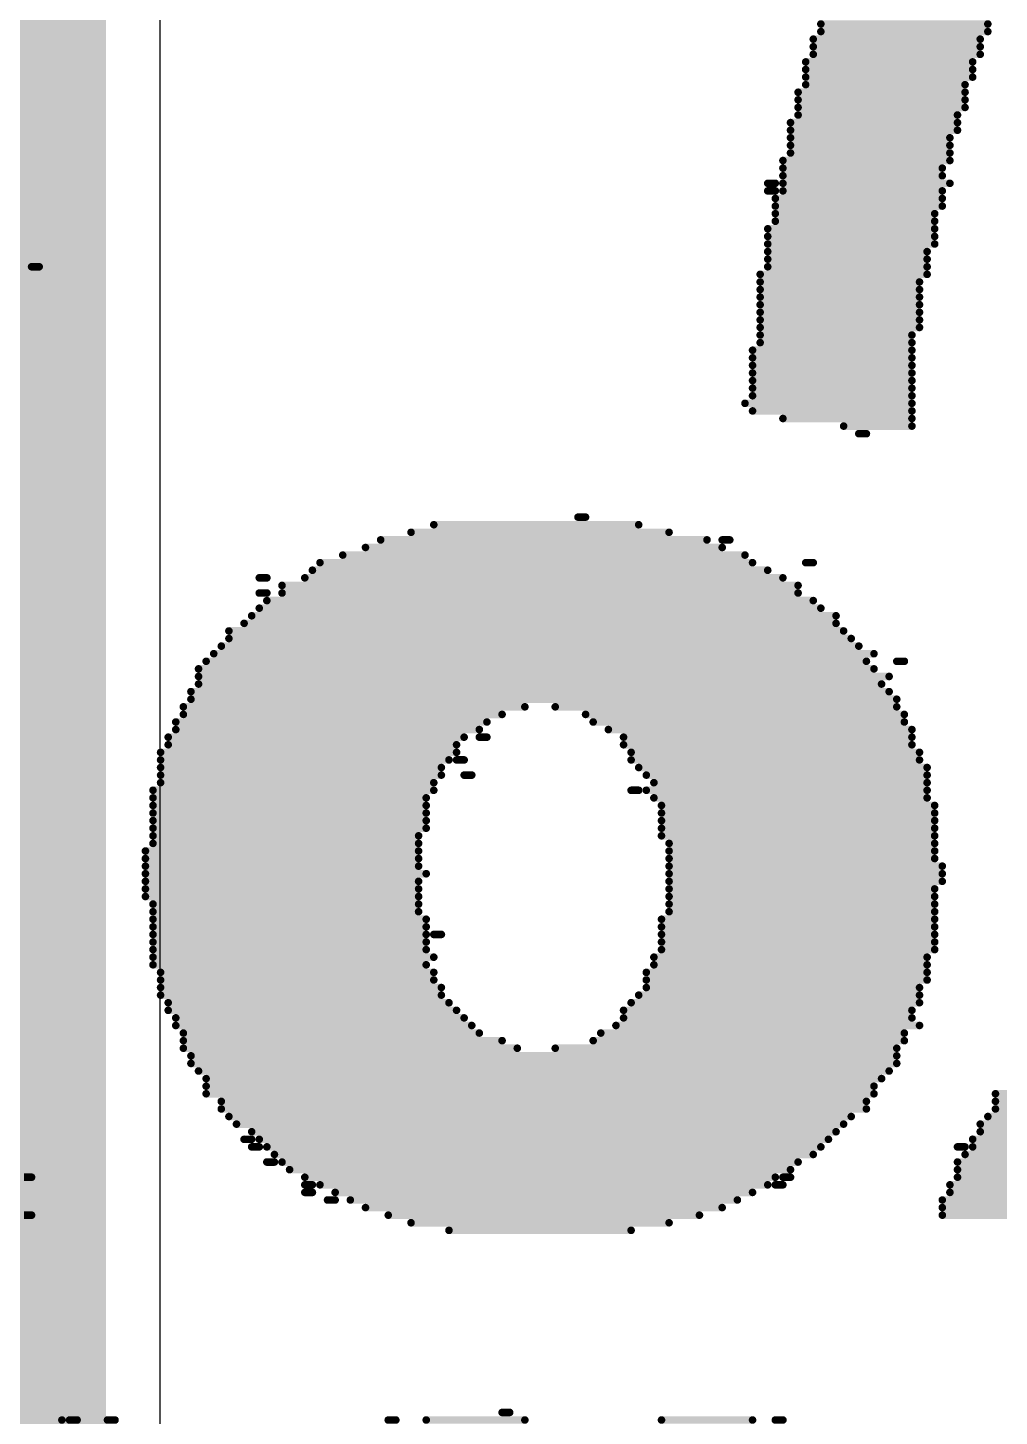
# Model space of a CAD drawing. Header units: millimetres. Extents: x -6 to 194, y -120 to 229.
# Drawn here: x 32.639 to 35.89, y 130.086 to 134.734 of the extents above; entities that cross this region are included whole.
import ezdxf

# ---------------------------------------------------------------- set-up
doc = ezdxf.new("R2010")
doc.units = ezdxf.units.MM
doc.layers.add('BottomOverlay', color=54, linetype='Continuous')
doc.layers.add('TopLayer', color=1, linetype='Continuous')

msp = doc.modelspace()

# ---------------------------------------------------------------- hatches: boundary and pattern name
at = {"layer": 'TopLayer'}
msp.add_hatch(color=1, dxfattribs=at).paths.add_polyline_path([(28.6512, 36.0934), (32.9007, 36.0934), (32.9007, 153.3684), (28.6512, 153.3684)])

# ---------------------------------------------------------------- linework, layer by layer
at = {"layer": 'BottomOverlay', "const_width": 0.0254}
for points in [[(35.2933, 134.747), (35.8521, 134.747)], [(35.2679, 134.6962), (35.8267, 134.6962)], [(35.2933, 134.7216), (35.8521, 134.7216)], [(35.2679, 134.6708), (35.8267, 134.6708)], [(35.2425, 134.62), (35.8013, 134.62)], [(35.2679, 134.6454), (35.8267, 134.6454)], [(35.2425, 134.5946), (35.8013, 134.5946)], [(35.2425, 134.5692), (35.8013, 134.5692)], [(35.2171, 134.5184), (35.7759, 134.5184)], [(35.2425, 134.5438), (35.7759, 134.5438)], [(35.2171, 134.493), (35.7759, 134.493)], [(35.2171, 134.4676), (35.7759, 134.4676)], [(35.1917, 134.4168), (35.7505, 134.4168)], [(35.2171, 134.4422), (35.7505, 134.4422)], [(35.1917, 134.3914), (35.7505, 134.3914)], [(35.1917, 134.366), (35.7251, 134.366)], [(35.1917, 134.3406), (35.7251, 134.3406)], [(35.1663, 134.2898), (35.7251, 134.2898)], [(35.1917, 134.3152), (35.7251, 134.3152)], [(35.1663, 134.2644), (35.6997, 134.2644)], [(35.1663, 134.239), (35.6997, 134.239)], [(35.1155, 134.2136), (35.1409, 134.2136)], [(35.1155, 134.1882), (35.1409, 134.1882)], [(35.1663, 134.2136), (35.7251, 134.2136)], [(35.1663, 134.1882), (35.6997, 134.1882)], [(35.1409, 134.1628), (35.6997, 134.1628)], [(35.1409, 134.1374), (35.6997, 134.1374)], [(35.1409, 134.112), (35.6743, 134.112)], [(35.1155, 134.0612), (35.6743, 134.0612)], [(35.1409, 134.0866), (35.6743, 134.0866)], [(35.1155, 134.0358), (35.6743, 134.0358)], [(35.1155, 134.0104), (35.6743, 134.0104)], [(35.1155, 133.985), (35.6489, 133.985)], [(35.1155, 133.9596), (35.6489, 133.9596)], [(32.6517, 133.9342), (32.6771, 133.9342)], [(35.0901, 133.9088), (35.6489, 133.9088)], [(35.1155, 133.9342), (35.6489, 133.9342)], [(35.0901, 133.8834), (35.6235, 133.8834)], [(35.0901, 133.858), (35.6235, 133.858)], [(35.0901, 133.8326), (35.6235, 133.8326)], [(35.0901, 133.8072), (35.6235, 133.8072)], [(35.0901, 133.7818), (35.6235, 133.7818)], [(35.0901, 133.7564), (35.6235, 133.7564)], [(35.0901, 133.731), (35.6235, 133.731)], [(35.0901, 133.7056), (35.5981, 133.7056)], [(35.0901, 133.6802), (35.5981, 133.6802)], [(35.0647, 133.6548), (35.5981, 133.6548)], [(35.0647, 133.6294), (35.5981, 133.6294)], [(35.0647, 133.604), (35.5981, 133.604)], [(35.0647, 133.5786), (35.5981, 133.5786)], [(35.0647, 133.5532), (35.5981, 133.5532)], [(35.0647, 133.5278), (35.5981, 133.5278)], [(35.0647, 133.5024), (35.5981, 133.5024)], [(35.0393, 133.477), (35.5981, 133.477)], [(35.0647, 133.4516), (35.5981, 133.4516)], [(35.1663, 133.4262), (35.5981, 133.4262)], [(35.3695, 133.4008), (35.5981, 133.4008)], [(35.4203, 133.3754), (35.4457, 133.3754)], [(33.9979, 133.0706), (34.6837, 133.0706)], [(34.4805, 133.096), (34.5059, 133.096)], [(33.8201, 133.0198), (34.9123, 133.0198)], [(33.9217, 133.0452), (34.7853, 133.0452)], [(34.9631, 133.0198), (34.9885, 133.0198)], [(33.7693, 132.9944), (34.9631, 132.9944)], [(33.6169, 132.9436), (35.0647, 132.9436)], [(33.6931, 132.969), (35.0393, 132.969)], [(35.2425, 132.9436), (35.2679, 132.9436)], [(33.4137, 132.8928), (33.4391, 132.8928)], [(33.5661, 132.8928), (35.1663, 132.8928)], [(33.5915, 132.9182), (35.1155, 132.9182)], [(33.4137, 132.842), (33.4391, 132.842)], [(33.4899, 132.8674), (35.2171, 132.8674)], [(33.4899, 132.842), (35.2171, 132.842)], [(33.4137, 132.7912), (35.2933, 132.7912)], [(33.4391, 132.8166), (35.2679, 132.8166)], [(33.3629, 132.7404), (35.3441, 132.7404)], [(33.3883, 132.7658), (35.3441, 132.7658)], [(33.3121, 132.715), (35.3695, 132.715)], [(33.2867, 132.6642), (35.4203, 132.6642)], [(33.3121, 132.6896), (35.3949, 132.6896)], [(33.2359, 132.6134), (35.4457, 132.6134)], [(33.2613, 132.6388), (35.4711, 132.6388)], [(35.5473, 132.6134), (35.5727, 132.6134)], [(33.2105, 132.588), (35.4711, 132.588)], [(33.2105, 132.5626), (35.5219, 132.5626)], [(33.1851, 132.5118), (35.5219, 132.5118)], [(33.2105, 132.5372), (35.4965, 132.5372)], [(33.1851, 132.4864), (35.5473, 132.4864)], [(33.1597, 132.461), (34.3027, 132.461)], [(33.1597, 132.4356), (34.2265, 132.4356)], [(34.4043, 132.461), (35.5473, 132.461)], [(34.5059, 132.4356), (35.5727, 132.4356)], [(33.1343, 132.4102), (34.1757, 132.4102)], [(33.1343, 132.3848), (34.1503, 132.3848)], [(34.5313, 132.4102), (35.5727, 132.4102)], [(34.5821, 132.3848), (35.5981, 132.3848)], [(33.1089, 132.3594), (34.0995, 132.3594)], [(33.1089, 132.334), (34.0741, 132.334)], [(34.1503, 132.3594), (34.1757, 132.3594)], [(34.6329, 132.3594), (35.5981, 132.3594)], [(34.6329, 132.334), (35.5981, 132.334)], [(33.0835, 132.3086), (34.0741, 132.3086)], [(33.0835, 132.2832), (34.0487, 132.2832)], [(34.0741, 132.2832), (34.0995, 132.2832)], [(34.6583, 132.3086), (35.6235, 132.3086)], [(34.6583, 132.2832), (35.6235, 132.2832)], [(33.0835, 132.2578), (34.0233, 132.2578)], [(33.0835, 132.2324), (34.0233, 132.2324)], [(34.0995, 132.2324), (34.1249, 132.2324)], [(34.6837, 132.2578), (35.6489, 132.2578)], [(34.7091, 132.2324), (35.6489, 132.2324)], [(33.0835, 132.207), (33.9979, 132.207)], [(34.7345, 132.207), (35.6489, 132.207)], [(33.0581, 132.1816), (33.9979, 132.1816)], [(33.0581, 132.1562), (33.9725, 132.1562)], [(34.6583, 132.1816), (34.6837, 132.1816)], [(34.7091, 132.1816), (35.6489, 132.1816)], [(34.7345, 132.1562), (35.6489, 132.1562)], [(33.0581, 132.1308), (33.9725, 132.1308)], [(33.0581, 132.1054), (33.9725, 132.1054)], [(34.7599, 132.1308), (35.6743, 132.1308)], [(34.7599, 132.1054), (35.6743, 132.1054)], [(33.0581, 132.08), (33.9725, 132.08)], [(33.0581, 132.0546), (33.9725, 132.0546)], [(34.7599, 132.08), (35.6743, 132.08)], [(34.7599, 132.0546), (35.6743, 132.0546)], [(33.0581, 132.0292), (33.9471, 132.0292)], [(33.0581, 132.0038), (33.9471, 132.0038)], [(34.7599, 132.0292), (35.6743, 132.0292)], [(34.7853, 132.0038), (35.6743, 132.0038)], [(33.0327, 131.9784), (33.9471, 131.9784)], [(33.0327, 131.953), (33.9471, 131.953)], [(34.7853, 131.9784), (35.6743, 131.9784)], [(34.7853, 131.953), (35.6743, 131.953)], [(33.0327, 131.9276), (33.9471, 131.9276)], [(34.7853, 131.9276), (35.6997, 131.9276)], [(33.0327, 131.9022), (33.9725, 131.9022)], [(33.0327, 131.8768), (33.9471, 131.8768)], [(34.7853, 131.9022), (35.6997, 131.9022)], [(34.7853, 131.8768), (35.6997, 131.8768)], [(33.0327, 131.8514), (33.9471, 131.8514)], [(33.0327, 131.826), (33.9471, 131.826)], [(34.7853, 131.8514), (35.6743, 131.8514)], [(34.7853, 131.826), (35.6743, 131.826)], [(33.0581, 131.8006), (33.9471, 131.8006)], [(33.0581, 131.7752), (33.9471, 131.7752)], [(34.7853, 131.8006), (35.6743, 131.8006)], [(34.7853, 131.7752), (35.6743, 131.7752)], [(33.0581, 131.7498), (33.9725, 131.7498)], [(33.0581, 131.7244), (33.9725, 131.7244)], [(34.7599, 131.7498), (35.6743, 131.7498)], [(34.7599, 131.7244), (35.6743, 131.7244)], [(33.0581, 131.699), (33.9725, 131.699)], [(33.0581, 131.6736), (33.9725, 131.6736)], [(33.9979, 131.699), (34.0233, 131.699)], [(34.7599, 131.699), (35.6743, 131.699)], [(34.7599, 131.6736), (35.6743, 131.6736)], [(33.0581, 131.6482), (33.9725, 131.6482)], [(34.7599, 131.6482), (35.6743, 131.6482)], [(33.0581, 131.6228), (33.9979, 131.6228)], [(33.0581, 131.5974), (33.9725, 131.5974)], [(34.7345, 131.6228), (35.6489, 131.6228)], [(34.7345, 131.5974), (35.6489, 131.5974)], [(33.0835, 131.572), (33.9979, 131.572)], [(33.0835, 131.5466), (33.9979, 131.5466)], [(34.7091, 131.572), (35.6489, 131.572)], [(34.7091, 131.5466), (35.6489, 131.5466)], [(33.0835, 131.5212), (34.0233, 131.5212)], [(33.0835, 131.4958), (34.0233, 131.4958)], [(34.6837, 131.4958), (35.6235, 131.4958)], [(34.7091, 131.5212), (35.6235, 131.5212)], [(33.1089, 131.4704), (34.0487, 131.4704)], [(33.1089, 131.445), (34.0741, 131.445)], [(34.6329, 131.445), (35.5981, 131.445)], [(34.6583, 131.4704), (35.6235, 131.4704)], [(33.1343, 131.4196), (34.0995, 131.4196)], [(33.1343, 131.3942), (34.1249, 131.3942)], [(34.6075, 131.3942), (35.6235, 131.3942)], [(34.6329, 131.4196), (35.5981, 131.4196)], [(33.1597, 131.3688), (34.1503, 131.3688)], [(34.5567, 131.3688), (35.5727, 131.3688)], [(33.1597, 131.3434), (34.2265, 131.3434)], [(33.1597, 131.318), (34.2773, 131.318)], [(34.4043, 131.318), (35.5473, 131.318)], [(34.5313, 131.3434), (35.5727, 131.3434)], [(33.1851, 131.2926), (35.5473, 131.2926)], [(33.1851, 131.2672), (35.5473, 131.2672)], [(33.2105, 131.2418), (35.5219, 131.2418)], [(33.2359, 131.2164), (35.4965, 131.2164)], [(33.2359, 131.191), (35.4711, 131.191)], [(33.2359, 131.1656), (35.4711, 131.1656)], [(35.8775, 131.1656), (37.0459, 131.1656)], [(33.2867, 131.1402), (35.4457, 131.1402)], [(33.2867, 131.1148), (35.4457, 131.1148)], [(35.8775, 131.1402), (37.0205, 131.1402)], [(35.8775, 131.1148), (37.0205, 131.1148)], [(33.3121, 131.0894), (35.3949, 131.0894)], [(35.8521, 131.0894), (36.9951, 131.0894)], [(33.3375, 131.064), (35.3695, 131.064)], [(33.3883, 131.0386), (35.3441, 131.0386)], [(35.8267, 131.064), (36.9951, 131.064)], [(35.8267, 131.0386), (36.9697, 131.0386)], [(33.3629, 131.0132), (33.3883, 131.0132)], [(33.3883, 130.9878), (33.4137, 130.9878)], [(33.4137, 131.0132), (35.3187, 131.0132)], [(33.4391, 130.9878), (35.2933, 130.9878)], [(35.7505, 130.9878), (35.7759, 130.9878)], [(35.8013, 131.0132), (36.9697, 131.0132)], [(35.8013, 130.9878), (36.9443, 130.9878)], [(33.4391, 130.937), (33.4645, 130.937)], [(33.4645, 130.9624), (35.2679, 130.9624)], [(33.4899, 130.937), (35.2171, 130.937)], [(35.7505, 130.937), (36.9443, 130.937)], [(35.7759, 130.9624), (36.9189, 130.9624)], [(32.6263, 130.8862), (32.6517, 130.8862)], [(33.5153, 130.9116), (35.1917, 130.9116)], [(33.5661, 130.8862), (35.1409, 130.8862)], [(35.1663, 130.8862), (35.1917, 130.8862)], [(35.7505, 130.9116), (36.8935, 130.9116)], [(35.7505, 130.8862), (36.8935, 130.8862)], [(33.5661, 130.8608), (33.5915, 130.8608)], [(33.5661, 130.8354), (33.5915, 130.8354)], [(33.6169, 130.8608), (35.1155, 130.8608)], [(33.6677, 130.8354), (35.0647, 130.8354)], [(35.1409, 130.8608), (35.1663, 130.8608)], [(35.7251, 130.8608), (36.8681, 130.8608)], [(35.7251, 130.8354), (36.8935, 130.8354)], [(33.6423, 130.81), (33.6677, 130.81)], [(33.7185, 130.81), (35.0139, 130.81)], [(35.6997, 130.81), (36.8427, 130.81)], [(32.6263, 130.7592), (32.6517, 130.7592)], [(33.7693, 130.7846), (34.9631, 130.7846)], [(33.8455, 130.7592), (34.8869, 130.7592)], [(35.6997, 130.7846), (36.8427, 130.7846)], [(35.6997, 130.7592), (36.8173, 130.7592)], [(33.9217, 130.7338), (34.7853, 130.7338)], [(34.0487, 130.7084), (34.6583, 130.7084)], [(34.2265, 130.0988), (34.2519, 130.0988)], [(32.4485, 130.0734), (32.7533, 130.0734)], [(32.7787, 130.0734), (32.8041, 130.0734)], [(32.9057, 130.0734), (32.9311, 130.0734)], [(33.8455, 130.0734), (33.8709, 130.0734)], [(33.9725, 130.0734), (34.3027, 130.0734)], [(34.7599, 130.0734), (35.0647, 130.0734)], [(35.1409, 130.0734), (35.1663, 130.0734)]]:
    msp.add_lwpolyline(points, dxfattribs=at)
at = {"layer": 'BottomOverlay', "const_width": 0.0127}
for points in [[(35.2869, 134.747, 1), (35.2996, 134.747, 1)], [(35.8458, 134.747, 1), (35.8584, 134.747, 1)], [(35.2615, 134.6962, 1), (35.2742, 134.6962, 1)], [(35.2869, 134.7216, 1), (35.2996, 134.7216, 1)], [(35.8203, 134.6962, 1), (35.8331, 134.6962, 1)], [(35.8458, 134.7216, 1), (35.8584, 134.7216, 1)], [(35.2615, 134.6708, 1), (35.2742, 134.6708, 1)], [(35.8203, 134.6708, 1), (35.8331, 134.6708, 1)], [(35.2362, 134.62, 1), (35.2488, 134.62, 1)], [(35.2615, 134.6454, 1), (35.2742, 134.6454, 1)], [(35.7949, 134.62, 1), (35.8077, 134.62, 1)], [(35.8203, 134.6454, 1), (35.8331, 134.6454, 1)], [(35.2362, 134.5946, 1), (35.2488, 134.5946, 1)], [(35.2362, 134.5692, 1), (35.2488, 134.5692, 1)], [(35.7949, 134.5946, 1), (35.8077, 134.5946, 1)], [(35.7949, 134.5692, 1), (35.8077, 134.5692, 1)], [(35.2107, 134.5184, 1), (35.2234, 134.5184, 1)], [(35.2362, 134.5438, 1), (35.2488, 134.5438, 1)], [(35.7696, 134.5438, 1), (35.7822, 134.5438, 1)], [(35.7696, 134.5184, 1), (35.7822, 134.5184, 1)], [(35.2107, 134.493, 1), (35.2234, 134.493, 1)], [(35.2107, 134.4676, 1), (35.2234, 134.4676, 1)], [(35.7696, 134.493, 1), (35.7822, 134.493, 1)], [(35.7696, 134.4676, 1), (35.7822, 134.4676, 1)], [(35.1853, 134.4168, 1), (35.1981, 134.4168, 1)], [(35.2107, 134.4422, 1), (35.2234, 134.4422, 1)], [(35.7441, 134.4422, 1), (35.7569, 134.4422, 1)], [(35.7441, 134.4168, 1), (35.7569, 134.4168, 1)], [(35.1853, 134.3914, 1), (35.1981, 134.3914, 1)], [(35.7441, 134.3914, 1), (35.7569, 134.3914, 1)], [(35.1853, 134.366, 1), (35.1981, 134.366, 1)], [(35.1853, 134.3406, 1), (35.1981, 134.3406, 1)], [(35.7188, 134.366, 1), (35.7315, 134.366, 1)], [(35.7188, 134.3406, 1), (35.7315, 134.3406, 1)], [(35.1599, 134.2898, 1), (35.1726, 134.2898, 1)], [(35.1853, 134.3152, 1), (35.1981, 134.3152, 1)], [(35.7188, 134.3152, 1), (35.7315, 134.3152, 1)], [(35.7188, 134.2898, 1), (35.7315, 134.2898, 1)], [(35.1599, 134.2644, 1), (35.1726, 134.2644, 1)], [(35.1599, 134.239, 1), (35.1726, 134.239, 1)], [(35.6934, 134.2644, 1), (35.706, 134.2644, 1)], [(35.6934, 134.239, 1), (35.706, 134.239, 1)], [(35.1091, 134.2136, 1), (35.1218, 134.2136, 1)], [(35.1091, 134.1882, 1), (35.1218, 134.1882, 1)], [(35.1345, 134.2136, 1), (35.1472, 134.2136, 1)], [(35.1345, 134.1882, 1), (35.1472, 134.1882, 1)], [(35.1599, 134.2136, 1), (35.1726, 134.2136, 1)], [(35.1599, 134.1882, 1), (35.1726, 134.1882, 1)], [(35.6934, 134.1882, 1), (35.706, 134.1882, 1)], [(35.7188, 134.2136, 1), (35.7315, 134.2136, 1)], [(35.1345, 134.1628, 1), (35.1472, 134.1628, 1)], [(35.1345, 134.1374, 1), (35.1472, 134.1374, 1)], [(35.6934, 134.1628, 1), (35.706, 134.1628, 1)], [(35.6934, 134.1374, 1), (35.706, 134.1374, 1)], [(35.1345, 134.112, 1), (35.1472, 134.112, 1)], [(35.6679, 134.112, 1), (35.6806, 134.112, 1)], [(35.1091, 134.0612, 1), (35.1218, 134.0612, 1)], [(35.1345, 134.0866, 1), (35.1472, 134.0866, 1)], [(35.6679, 134.0866, 1), (35.6806, 134.0866, 1)], [(35.6679, 134.0612, 1), (35.6806, 134.0612, 1)], [(35.1091, 134.0358, 1), (35.1218, 134.0358, 1)], [(35.1091, 134.0104, 1), (35.1218, 134.0104, 1)], [(35.6679, 134.0358, 1), (35.6806, 134.0358, 1)], [(35.6679, 134.0104, 1), (35.6806, 134.0104, 1)], [(35.1091, 133.985, 1), (35.1218, 133.985, 1)], [(35.1091, 133.9596, 1), (35.1218, 133.9596, 1)], [(35.6425, 133.985, 1), (35.6553, 133.985, 1)], [(35.6425, 133.9596, 1), (35.6553, 133.9596, 1)], [(32.6454, 133.9342, 1), (32.6581, 133.9342, 1)], [(32.6707, 133.9342, 1), (32.6835, 133.9342, 1)], [(35.0838, 133.9088, 1), (35.0964, 133.9088, 1)], [(35.1091, 133.9342, 1), (35.1218, 133.9342, 1)], [(35.6425, 133.9342, 1), (35.6553, 133.9342, 1)], [(35.6425, 133.9088, 1), (35.6553, 133.9088, 1)], [(35.0838, 133.8834, 1), (35.0964, 133.8834, 1)], [(35.0838, 133.858, 1), (35.0964, 133.858, 1)], [(35.6172, 133.8834, 1), (35.6298, 133.8834, 1)], [(35.6172, 133.858, 1), (35.6298, 133.858, 1)], [(35.0838, 133.8326, 1), (35.0964, 133.8326, 1)], [(35.6172, 133.8326, 1), (35.6298, 133.8326, 1)], [(35.0838, 133.8072, 1), (35.0964, 133.8072, 1)], [(35.0838, 133.7818, 1), (35.0964, 133.7818, 1)], [(35.6172, 133.8072, 1), (35.6298, 133.8072, 1)], [(35.6172, 133.7818, 1), (35.6298, 133.7818, 1)], [(35.0838, 133.7564, 1), (35.0964, 133.7564, 1)], [(35.0838, 133.731, 1), (35.0964, 133.731, 1)], [(35.6172, 133.7564, 1), (35.6298, 133.7564, 1)], [(35.6172, 133.731, 1), (35.6298, 133.731, 1)], [(35.0838, 133.7056, 1), (35.0964, 133.7056, 1)], [(35.0838, 133.6802, 1), (35.0964, 133.6802, 1)], [(35.5917, 133.7056, 1), (35.6044, 133.7056, 1)], [(35.5917, 133.6802, 1), (35.6044, 133.6802, 1)], [(35.0583, 133.6548, 1), (35.071, 133.6548, 1)], [(35.0583, 133.6294, 1), (35.071, 133.6294, 1)], [(35.5917, 133.6548, 1), (35.6044, 133.6548, 1)], [(35.5917, 133.6294, 1), (35.6044, 133.6294, 1)], [(35.0583, 133.604, 1), (35.071, 133.604, 1)], [(35.0583, 133.5786, 1), (35.071, 133.5786, 1)], [(35.5917, 133.604, 1), (35.6044, 133.604, 1)], [(35.5917, 133.5786, 1), (35.6044, 133.5786, 1)], [(35.0583, 133.5532, 1), (35.071, 133.5532, 1)], [(35.5917, 133.5532, 1), (35.6044, 133.5532, 1)], [(35.0583, 133.5278, 1), (35.071, 133.5278, 1)], [(35.0583, 133.5024, 1), (35.071, 133.5024, 1)], [(35.5917, 133.5278, 1), (35.6044, 133.5278, 1)], [(35.5917, 133.5024, 1), (35.6044, 133.5024, 1)], [(35.0329, 133.477, 1), (35.0457, 133.477, 1)], [(35.0583, 133.4516, 1), (35.071, 133.4516, 1)], [(35.5917, 133.477, 1), (35.6044, 133.477, 1)], [(35.5917, 133.4516, 1), (35.6044, 133.4516, 1)], [(35.1599, 133.4262, 1), (35.1726, 133.4262, 1)], [(35.3631, 133.4008, 1), (35.3758, 133.4008, 1)], [(35.5917, 133.4262, 1), (35.6044, 133.4262, 1)], [(35.5917, 133.4008, 1), (35.6044, 133.4008, 1)], [(35.4139, 133.3754, 1), (35.4267, 133.3754, 1)], [(35.4393, 133.3754, 1), (35.452, 133.3754, 1)], [(33.9915, 133.0706, 1), (34.0042, 133.0706, 1)], [(34.4742, 133.096, 1), (34.4868, 133.096, 1)], [(34.4995, 133.096, 1), (34.5122, 133.096, 1)], [(34.6773, 133.0706, 1), (34.69, 133.0706, 1)], [(33.8137, 133.0198, 1), (33.8265, 133.0198, 1)], [(33.9153, 133.0452, 1), (33.928, 133.0452, 1)], [(34.779, 133.0452, 1), (34.7916, 133.0452, 1)], [(34.9059, 133.0198, 1), (34.9186, 133.0198, 1)], [(34.9567, 133.0198, 1), (34.9694, 133.0198, 1)], [(34.9821, 133.0198, 1), (34.9948, 133.0198, 1)], [(33.7629, 132.9944, 1), (33.7756, 132.9944, 1)], [(34.9567, 132.9944, 1), (34.9694, 132.9944, 1)], [(33.6106, 132.9436, 1), (33.6232, 132.9436, 1)], [(33.6868, 132.969, 1), (33.6994, 132.969, 1)], [(35.0329, 132.969, 1), (35.0457, 132.969, 1)], [(35.0583, 132.9436, 1), (35.071, 132.9436, 1)], [(35.2362, 132.9436, 1), (35.2488, 132.9436, 1)], [(35.2615, 132.9436, 1), (35.2742, 132.9436, 1)], [(33.4074, 132.8928, 1), (33.4201, 132.8928, 1)], [(33.4327, 132.8928, 1), (33.4455, 132.8928, 1)], [(33.5598, 132.8928, 1), (33.5725, 132.8928, 1)], [(33.5851, 132.9182, 1), (33.5979, 132.9182, 1)], [(35.1091, 132.9182, 1), (35.1218, 132.9182, 1)], [(35.1599, 132.8928, 1), (35.1726, 132.8928, 1)], [(33.4074, 132.842, 1), (33.4201, 132.842, 1)], [(33.4327, 132.842, 1), (33.4455, 132.842, 1)], [(33.4835, 132.8674, 1), (33.4963, 132.8674, 1)], [(33.4835, 132.842, 1), (33.4963, 132.842, 1)], [(35.2107, 132.8674, 1), (35.2234, 132.8674, 1)], [(35.2107, 132.842, 1), (35.2234, 132.842, 1)], [(33.4074, 132.7912, 1), (33.4201, 132.7912, 1)], [(33.4327, 132.8166, 1), (33.4455, 132.8166, 1)], [(35.2615, 132.8166, 1), (35.2742, 132.8166, 1)], [(35.2869, 132.7912, 1), (35.2996, 132.7912, 1)], [(33.3565, 132.7404, 1), (33.3693, 132.7404, 1)], [(33.382, 132.7658, 1), (33.3946, 132.7658, 1)], [(35.3377, 132.7658, 1), (35.3505, 132.7658, 1)], [(35.3377, 132.7404, 1), (35.3505, 132.7404, 1)], [(33.3058, 132.715, 1), (33.3184, 132.715, 1)], [(35.3631, 132.715, 1), (35.3758, 132.715, 1)], [(33.2803, 132.6642, 1), (33.2931, 132.6642, 1)], [(33.3058, 132.6896, 1), (33.3184, 132.6896, 1)], [(35.3886, 132.6896, 1), (35.4012, 132.6896, 1)], [(35.4139, 132.6642, 1), (35.4267, 132.6642, 1)], [(33.2296, 132.6134, 1), (33.2422, 132.6134, 1)], [(33.255, 132.6388, 1), (33.2677, 132.6388, 1)], [(35.4393, 132.6134, 1), (35.452, 132.6134, 1)], [(35.4648, 132.6388, 1), (35.4774, 132.6388, 1)], [(35.541, 132.6134, 1), (35.5536, 132.6134, 1)], [(35.5663, 132.6134, 1), (35.5791, 132.6134, 1)], [(33.2041, 132.588, 1), (33.2169, 132.588, 1)], [(33.2041, 132.5626, 1), (33.2169, 132.5626, 1)], [(35.4648, 132.588, 1), (35.4774, 132.588, 1)], [(35.5155, 132.5626, 1), (35.5282, 132.5626, 1)], [(33.1787, 132.5118, 1), (33.1915, 132.5118, 1)], [(33.2041, 132.5372, 1), (33.2169, 132.5372, 1)], [(35.4901, 132.5372, 1), (35.5029, 132.5372, 1)], [(35.5155, 132.5118, 1), (35.5282, 132.5118, 1)], [(33.1787, 132.4864, 1), (33.1915, 132.4864, 1)], [(35.541, 132.4864, 1), (35.5536, 132.4864, 1)], [(33.1534, 132.461, 1), (33.166, 132.461, 1)], [(33.1534, 132.4356, 1), (33.166, 132.4356, 1)], [(34.2201, 132.4356, 1), (34.2328, 132.4356, 1)], [(34.2963, 132.461, 1), (34.309, 132.461, 1)], [(34.3979, 132.461, 1), (34.4106, 132.461, 1)], [(34.4995, 132.4356, 1), (34.5122, 132.4356, 1)], [(35.541, 132.461, 1), (35.5536, 132.461, 1)], [(35.5663, 132.4356, 1), (35.5791, 132.4356, 1)], [(33.1279, 132.4102, 1), (33.1407, 132.4102, 1)], [(33.1279, 132.3848, 1), (33.1407, 132.3848, 1)], [(34.1439, 132.3848, 1), (34.1566, 132.3848, 1)], [(34.1694, 132.4102, 1), (34.182, 132.4102, 1)], [(34.5249, 132.4102, 1), (34.5376, 132.4102, 1)], [(34.5757, 132.3848, 1), (34.5885, 132.3848, 1)], [(35.5663, 132.4102, 1), (35.5791, 132.4102, 1)], [(35.5917, 132.3848, 1), (35.6044, 132.3848, 1)], [(33.1026, 132.3594, 1), (33.1153, 132.3594, 1)], [(33.1026, 132.334, 1), (33.1153, 132.334, 1)], [(34.0677, 132.334, 1), (34.0804, 132.334, 1)], [(34.0931, 132.3594, 1), (34.1058, 132.3594, 1)], [(34.1439, 132.3594, 1), (34.1566, 132.3594, 1)], [(34.1694, 132.3594, 1), (34.182, 132.3594, 1)], [(34.6266, 132.3594, 1), (34.6392, 132.3594, 1)], [(34.6266, 132.334, 1), (34.6392, 132.334, 1)], [(35.5917, 132.3594, 1), (35.6044, 132.3594, 1)], [(35.5917, 132.334, 1), (35.6044, 132.334, 1)], [(33.0772, 132.3086, 1), (33.0898, 132.3086, 1)], [(33.0772, 132.2832, 1), (33.0898, 132.2832, 1)], [(34.0423, 132.2832, 1), (34.0551, 132.2832, 1)], [(34.0677, 132.3086, 1), (34.0804, 132.3086, 1)], [(34.0677, 132.2832, 1), (34.0804, 132.2832, 1)], [(34.0931, 132.2832, 1), (34.1058, 132.2832, 1)], [(34.6519, 132.3086, 1), (34.6646, 132.3086, 1)], [(34.6519, 132.2832, 1), (34.6646, 132.2832, 1)], [(35.6172, 132.3086, 1), (35.6298, 132.3086, 1)], [(35.6172, 132.2832, 1), (35.6298, 132.2832, 1)], [(33.0772, 132.2578, 1), (33.0898, 132.2578, 1)], [(33.0772, 132.2324, 1), (33.0898, 132.2324, 1)], [(34.017, 132.2578, 1), (34.0296, 132.2578, 1)], [(34.017, 132.2324, 1), (34.0296, 132.2324, 1)], [(34.0931, 132.2324, 1), (34.1058, 132.2324, 1)], [(34.1185, 132.2324, 1), (34.1313, 132.2324, 1)], [(34.6773, 132.2578, 1), (34.69, 132.2578, 1)], [(34.7027, 132.2324, 1), (34.7154, 132.2324, 1)], [(35.6425, 132.2578, 1), (35.6553, 132.2578, 1)], [(35.6425, 132.2324, 1), (35.6553, 132.2324, 1)], [(33.0772, 132.207, 1), (33.0898, 132.207, 1)], [(33.9915, 132.207, 1), (34.0042, 132.207, 1)], [(34.7281, 132.207, 1), (34.7409, 132.207, 1)], [(35.6425, 132.207, 1), (35.6553, 132.207, 1)], [(33.0517, 132.1816, 1), (33.0644, 132.1816, 1)], [(33.0517, 132.1562, 1), (33.0644, 132.1562, 1)], [(33.9661, 132.1562, 1), (33.9789, 132.1562, 1)], [(33.9915, 132.1816, 1), (34.0042, 132.1816, 1)], [(34.6519, 132.1816, 1), (34.6646, 132.1816, 1)], [(34.6773, 132.1816, 1), (34.69, 132.1816, 1)], [(34.7027, 132.1816, 1), (34.7154, 132.1816, 1)], [(34.7281, 132.1562, 1), (34.7409, 132.1562, 1)], [(35.6425, 132.1816, 1), (35.6553, 132.1816, 1)], [(35.6425, 132.1562, 1), (35.6553, 132.1562, 1)], [(33.0517, 132.1308, 1), (33.0644, 132.1308, 1)], [(33.0517, 132.1054, 1), (33.0644, 132.1054, 1)], [(33.9661, 132.1308, 1), (33.9789, 132.1308, 1)], [(33.9661, 132.1054, 1), (33.9789, 132.1054, 1)], [(34.7535, 132.1308, 1), (34.7662, 132.1308, 1)], [(34.7535, 132.1054, 1), (34.7662, 132.1054, 1)], [(35.6679, 132.1308, 1), (35.6806, 132.1308, 1)], [(35.6679, 132.1054, 1), (35.6806, 132.1054, 1)], [(33.0517, 132.08, 1), (33.0644, 132.08, 1)], [(33.0517, 132.0546, 1), (33.0644, 132.0546, 1)], [(33.9661, 132.08, 1), (33.9789, 132.08, 1)], [(33.9661, 132.0546, 1), (33.9789, 132.0546, 1)], [(34.7535, 132.08, 1), (34.7662, 132.08, 1)], [(34.7535, 132.0546, 1), (34.7662, 132.0546, 1)], [(35.6679, 132.08, 1), (35.6806, 132.08, 1)], [(35.6679, 132.0546, 1), (35.6806, 132.0546, 1)], [(33.0517, 132.0292, 1), (33.0644, 132.0292, 1)], [(33.0517, 132.0038, 1), (33.0644, 132.0038, 1)], [(33.9407, 132.0292, 1), (33.9534, 132.0292, 1)], [(33.9407, 132.0038, 1), (33.9534, 132.0038, 1)], [(34.7535, 132.0292, 1), (34.7662, 132.0292, 1)], [(34.779, 132.0038, 1), (34.7916, 132.0038, 1)], [(35.6679, 132.0292, 1), (35.6806, 132.0292, 1)], [(35.6679, 132.0038, 1), (35.6806, 132.0038, 1)], [(33.0263, 131.9784, 1), (33.0391, 131.9784, 1)], [(33.0263, 131.953, 1), (33.0391, 131.953, 1)], [(33.9407, 131.9784, 1), (33.9534, 131.9784, 1)], [(33.9407, 131.953, 1), (33.9534, 131.953, 1)], [(34.779, 131.9784, 1), (34.7916, 131.9784, 1)], [(34.779, 131.953, 1), (34.7916, 131.953, 1)], [(35.6679, 131.9784, 1), (35.6806, 131.9784, 1)], [(35.6679, 131.953, 1), (35.6806, 131.953, 1)], [(33.0263, 131.9276, 1), (33.0391, 131.9276, 1)], [(33.9407, 131.9276, 1), (33.9534, 131.9276, 1)], [(34.779, 131.9276, 1), (34.7916, 131.9276, 1)], [(35.6934, 131.9276, 1), (35.706, 131.9276, 1)], [(33.0263, 131.9022, 1), (33.0391, 131.9022, 1)], [(33.0263, 131.8768, 1), (33.0391, 131.8768, 1)], [(33.9407, 131.8768, 1), (33.9534, 131.8768, 1)], [(33.9661, 131.9022, 1), (33.9789, 131.9022, 1)], [(34.779, 131.9022, 1), (34.7916, 131.9022, 1)], [(34.779, 131.8768, 1), (34.7916, 131.8768, 1)], [(35.6934, 131.9022, 1), (35.706, 131.9022, 1)], [(35.6934, 131.8768, 1), (35.706, 131.8768, 1)], [(33.0263, 131.8514, 1), (33.0391, 131.8514, 1)], [(33.0263, 131.826, 1), (33.0391, 131.826, 1)], [(33.9407, 131.8514, 1), (33.9534, 131.8514, 1)], [(33.9407, 131.826, 1), (33.9534, 131.826, 1)], [(34.779, 131.8514, 1), (34.7916, 131.8514, 1)], [(34.779, 131.826, 1), (34.7916, 131.826, 1)], [(35.6679, 131.8514, 1), (35.6806, 131.8514, 1)], [(35.6679, 131.826, 1), (35.6806, 131.826, 1)], [(33.0517, 131.8006, 1), (33.0644, 131.8006, 1)], [(33.0517, 131.7752, 1), (33.0644, 131.7752, 1)], [(33.9407, 131.8006, 1), (33.9534, 131.8006, 1)], [(33.9407, 131.7752, 1), (33.9534, 131.7752, 1)], [(34.779, 131.8006, 1), (34.7916, 131.8006, 1)], [(34.779, 131.7752, 1), (34.7916, 131.7752, 1)], [(35.6679, 131.8006, 1), (35.6806, 131.8006, 1)], [(35.6679, 131.7752, 1), (35.6806, 131.7752, 1)], [(33.0517, 131.7498, 1), (33.0644, 131.7498, 1)], [(33.0517, 131.7244, 1), (33.0644, 131.7244, 1)], [(33.9661, 131.7498, 1), (33.9789, 131.7498, 1)], [(33.9661, 131.7244, 1), (33.9789, 131.7244, 1)], [(34.7535, 131.7498, 1), (34.7662, 131.7498, 1)], [(34.7535, 131.7244, 1), (34.7662, 131.7244, 1)], [(35.6679, 131.7498, 1), (35.6806, 131.7498, 1)], [(35.6679, 131.7244, 1), (35.6806, 131.7244, 1)], [(33.0517, 131.699, 1), (33.0644, 131.699, 1)], [(33.0517, 131.6736, 1), (33.0644, 131.6736, 1)], [(33.9661, 131.699, 1), (33.9789, 131.699, 1)], [(33.9661, 131.6736, 1), (33.9789, 131.6736, 1)], [(33.9915, 131.699, 1), (34.0042, 131.699, 1)], [(34.017, 131.699, 1), (34.0296, 131.699, 1)], [(34.7535, 131.699, 1), (34.7662, 131.699, 1)], [(34.7535, 131.6736, 1), (34.7662, 131.6736, 1)], [(35.6679, 131.699, 1), (35.6806, 131.699, 1)], [(35.6679, 131.6736, 1), (35.6806, 131.6736, 1)], [(33.0517, 131.6482, 1), (33.0644, 131.6482, 1)], [(33.9661, 131.6482, 1), (33.9789, 131.6482, 1)], [(34.7535, 131.6482, 1), (34.7662, 131.6482, 1)], [(35.6679, 131.6482, 1), (35.6806, 131.6482, 1)], [(33.0517, 131.6228, 1), (33.0644, 131.6228, 1)], [(33.0517, 131.5974, 1), (33.0644, 131.5974, 1)], [(33.9661, 131.5974, 1), (33.9789, 131.5974, 1)], [(33.9915, 131.6228, 1), (34.0042, 131.6228, 1)], [(34.7281, 131.6228, 1), (34.7409, 131.6228, 1)], [(34.7281, 131.5974, 1), (34.7409, 131.5974, 1)], [(35.6425, 131.6228, 1), (35.6553, 131.6228, 1)], [(35.6425, 131.5974, 1), (35.6553, 131.5974, 1)], [(33.0772, 131.572, 1), (33.0898, 131.572, 1)], [(33.0772, 131.5466, 1), (33.0898, 131.5466, 1)], [(33.9915, 131.572, 1), (34.0042, 131.572, 1)], [(33.9915, 131.5466, 1), (34.0042, 131.5466, 1)], [(34.7027, 131.572, 1), (34.7154, 131.572, 1)], [(34.7027, 131.5466, 1), (34.7154, 131.5466, 1)], [(35.6425, 131.572, 1), (35.6553, 131.572, 1)], [(35.6425, 131.5466, 1), (35.6553, 131.5466, 1)], [(33.0772, 131.5212, 1), (33.0898, 131.5212, 1)], [(33.0772, 131.4958, 1), (33.0898, 131.4958, 1)], [(34.017, 131.5212, 1), (34.0296, 131.5212, 1)], [(34.017, 131.4958, 1), (34.0296, 131.4958, 1)], [(34.6773, 131.4958, 1), (34.69, 131.4958, 1)], [(34.7027, 131.5212, 1), (34.7154, 131.5212, 1)], [(35.6172, 131.5212, 1), (35.6298, 131.5212, 1)], [(35.6172, 131.4958, 1), (35.6298, 131.4958, 1)], [(33.1026, 131.4704, 1), (33.1153, 131.4704, 1)], [(33.1026, 131.445, 1), (33.1153, 131.445, 1)], [(34.0423, 131.4704, 1), (34.0551, 131.4704, 1)], [(34.0677, 131.445, 1), (34.0804, 131.445, 1)], [(34.6266, 131.445, 1), (34.6392, 131.445, 1)], [(34.6519, 131.4704, 1), (34.6646, 131.4704, 1)], [(35.5917, 131.445, 1), (35.6044, 131.445, 1)], [(35.6172, 131.4704, 1), (35.6298, 131.4704, 1)], [(33.1279, 131.4196, 1), (33.1407, 131.4196, 1)], [(33.1279, 131.3942, 1), (33.1407, 131.3942, 1)], [(34.0931, 131.4196, 1), (34.1058, 131.4196, 1)], [(34.1185, 131.3942, 1), (34.1313, 131.3942, 1)], [(34.6011, 131.3942, 1), (34.6138, 131.3942, 1)], [(34.6266, 131.4196, 1), (34.6392, 131.4196, 1)], [(35.5917, 131.4196, 1), (35.6044, 131.4196, 1)], [(35.6172, 131.3942, 1), (35.6298, 131.3942, 1)], [(33.1534, 131.3688, 1), (33.166, 131.3688, 1)], [(34.1439, 131.3688, 1), (34.1566, 131.3688, 1)], [(34.5503, 131.3688, 1), (34.563, 131.3688, 1)], [(35.5663, 131.3688, 1), (35.5791, 131.3688, 1)], [(33.1534, 131.3434, 1), (33.166, 131.3434, 1)], [(33.1534, 131.318, 1), (33.166, 131.318, 1)], [(34.2201, 131.3434, 1), (34.2328, 131.3434, 1)], [(34.2709, 131.318, 1), (34.2837, 131.318, 1)], [(34.3979, 131.318, 1), (34.4106, 131.318, 1)], [(34.5249, 131.3434, 1), (34.5376, 131.3434, 1)], [(35.541, 131.318, 1), (35.5536, 131.318, 1)], [(35.5663, 131.3434, 1), (35.5791, 131.3434, 1)], [(33.1787, 131.2926, 1), (33.1915, 131.2926, 1)], [(33.1787, 131.2672, 1), (33.1915, 131.2672, 1)], [(35.541, 131.2926, 1), (35.5536, 131.2926, 1)], [(35.541, 131.2672, 1), (35.5536, 131.2672, 1)], [(33.2041, 131.2418, 1), (33.2169, 131.2418, 1)], [(33.2296, 131.2164, 1), (33.2422, 131.2164, 1)], [(35.4901, 131.2164, 1), (35.5029, 131.2164, 1)], [(35.5155, 131.2418, 1), (35.5282, 131.2418, 1)], [(33.2296, 131.191, 1), (33.2422, 131.191, 1)], [(33.2296, 131.1656, 1), (33.2422, 131.1656, 1)], [(35.4648, 131.191, 1), (35.4774, 131.191, 1)], [(35.4648, 131.1656, 1), (35.4774, 131.1656, 1)], [(35.8712, 131.1656, 1), (35.8839, 131.1656, 1)], [(33.2803, 131.1402, 1), (33.2931, 131.1402, 1)], [(33.2803, 131.1148, 1), (33.2931, 131.1148, 1)], [(35.4393, 131.1402, 1), (35.452, 131.1402, 1)], [(35.4393, 131.1148, 1), (35.452, 131.1148, 1)], [(35.8712, 131.1402, 1), (35.8839, 131.1402, 1)], [(35.8712, 131.1148, 1), (35.8839, 131.1148, 1)], [(33.3058, 131.0894, 1), (33.3184, 131.0894, 1)], [(35.3886, 131.0894, 1), (35.4012, 131.0894, 1)], [(35.8458, 131.0894, 1), (35.8584, 131.0894, 1)], [(33.3311, 131.064, 1), (33.3439, 131.064, 1)], [(33.382, 131.0386, 1), (33.3946, 131.0386, 1)], [(35.3377, 131.0386, 1), (35.3505, 131.0386, 1)], [(35.3631, 131.064, 1), (35.3758, 131.064, 1)], [(35.8203, 131.064, 1), (35.8331, 131.064, 1)], [(35.8203, 131.0386, 1), (35.8331, 131.0386, 1)], [(33.3565, 131.0132, 1), (33.3693, 131.0132, 1)], [(33.382, 131.0132, 1), (33.3946, 131.0132, 1)], [(33.382, 130.9878, 1), (33.3946, 130.9878, 1)], [(33.4074, 131.0132, 1), (33.4201, 131.0132, 1)], [(33.4074, 130.9878, 1), (33.4201, 130.9878, 1)], [(33.4327, 130.9878, 1), (33.4455, 130.9878, 1)], [(35.2869, 130.9878, 1), (35.2996, 130.9878, 1)], [(35.3124, 131.0132, 1), (35.325, 131.0132, 1)], [(35.7441, 130.9878, 1), (35.7569, 130.9878, 1)], [(35.7696, 130.9878, 1), (35.7822, 130.9878, 1)], [(35.7949, 131.0132, 1), (35.8077, 131.0132, 1)], [(35.7949, 130.9878, 1), (35.8077, 130.9878, 1)], [(33.4327, 130.937, 1), (33.4455, 130.937, 1)], [(33.4582, 130.9624, 1), (33.4708, 130.9624, 1)], [(33.4582, 130.937, 1), (33.4708, 130.937, 1)], [(33.4835, 130.937, 1), (33.4963, 130.937, 1)], [(35.2107, 130.937, 1), (35.2234, 130.937, 1)], [(35.2615, 130.9624, 1), (35.2742, 130.9624, 1)], [(35.7441, 130.937, 1), (35.7569, 130.937, 1)], [(35.7696, 130.9624, 1), (35.7822, 130.9624, 1)], [(32.6454, 130.8862, 1), (32.6581, 130.8862, 1)], [(33.5089, 130.9116, 1), (33.5217, 130.9116, 1)], [(33.5598, 130.8862, 1), (33.5725, 130.8862, 1)], [(35.1345, 130.8862, 1), (35.1472, 130.8862, 1)], [(35.1599, 130.8862, 1), (35.1726, 130.8862, 1)], [(35.1853, 130.9116, 1), (35.1981, 130.9116, 1)], [(35.1853, 130.8862, 1), (35.1981, 130.8862, 1)], [(35.7441, 130.9116, 1), (35.7569, 130.9116, 1)], [(35.7441, 130.8862, 1), (35.7569, 130.8862, 1)], [(33.5598, 130.8608, 1), (33.5725, 130.8608, 1)], [(33.5598, 130.8354, 1), (33.5725, 130.8354, 1)], [(33.5851, 130.8608, 1), (33.5979, 130.8608, 1)], [(33.5851, 130.8354, 1), (33.5979, 130.8354, 1)], [(33.6106, 130.8608, 1), (33.6232, 130.8608, 1)], [(33.6613, 130.8354, 1), (33.6741, 130.8354, 1)], [(35.0583, 130.8354, 1), (35.071, 130.8354, 1)], [(35.1091, 130.8608, 1), (35.1218, 130.8608, 1)], [(35.1345, 130.8608, 1), (35.1472, 130.8608, 1)], [(35.1599, 130.8608, 1), (35.1726, 130.8608, 1)], [(35.7188, 130.8608, 1), (35.7315, 130.8608, 1)], [(35.7188, 130.8354, 1), (35.7315, 130.8354, 1)], [(33.6359, 130.81, 1), (33.6487, 130.81, 1)], [(33.6613, 130.81, 1), (33.6741, 130.81, 1)], [(33.7122, 130.81, 1), (33.7249, 130.81, 1)], [(35.0075, 130.81, 1), (35.0202, 130.81, 1)], [(35.6934, 130.81, 1), (35.706, 130.81, 1)], [(32.6454, 130.7592, 1), (32.6581, 130.7592, 1)], [(33.7629, 130.7846, 1), (33.7756, 130.7846, 1)], [(33.8391, 130.7592, 1), (33.8518, 130.7592, 1)], [(34.8805, 130.7592, 1), (34.8933, 130.7592, 1)], [(34.9567, 130.7846, 1), (34.9694, 130.7846, 1)], [(35.6934, 130.7846, 1), (35.706, 130.7846, 1)], [(35.6934, 130.7592, 1), (35.706, 130.7592, 1)], [(33.9153, 130.7338, 1), (33.928, 130.7338, 1)], [(34.0423, 130.7084, 1), (34.0551, 130.7084, 1)], [(34.6519, 130.7084, 1), (34.6646, 130.7084, 1)], [(34.779, 130.7338, 1), (34.7916, 130.7338, 1)], [(34.2201, 130.0988, 1), (34.2328, 130.0988, 1)], [(34.2455, 130.0988, 1), (34.2582, 130.0988, 1)], [(32.7469, 130.0734, 1), (32.7596, 130.0734, 1)], [(32.7724, 130.0734, 1), (32.785, 130.0734, 1)], [(32.7978, 130.0734, 1), (32.8105, 130.0734, 1)], [(32.8993, 130.0734, 1), (32.912, 130.0734, 1)], [(32.9248, 130.0734, 1), (32.9374, 130.0734, 1)], [(33.8391, 130.0734, 1), (33.8518, 130.0734, 1)], [(33.8646, 130.0734, 1), (33.8772, 130.0734, 1)], [(33.9661, 130.0734, 1), (33.9789, 130.0734, 1)], [(34.2963, 130.0734, 1), (34.309, 130.0734, 1)], [(34.7535, 130.0734, 1), (34.7662, 130.0734, 1)], [(35.0583, 130.0734, 1), (35.071, 130.0734, 1)], [(35.1345, 130.0734, 1), (35.1472, 130.0734, 1)], [(35.1599, 130.0734, 1), (35.1726, 130.0734, 1)]]:
    msp.add_lwpolyline(points, format="xyb", close=True, dxfattribs=at)
at = {"layer": 'TopLayer'}
msp.add_line((33.0819, 36.0934), (33.0819, 144.6602), dxfattribs=at)

doc.saveas('drawing.dxf')
